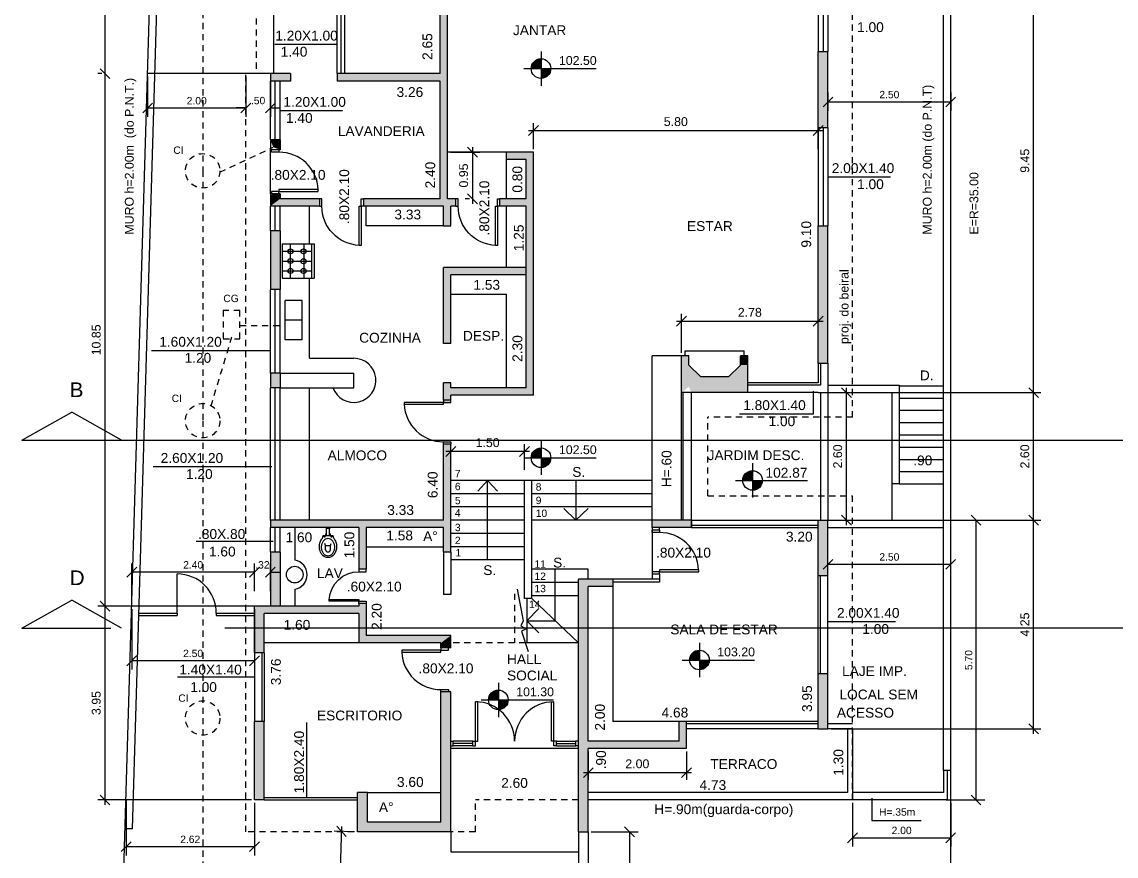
# Model space of a CAD drawing. Extents: x -23 to 90, y 6 to 84.
# Drawn here: x 2.99 to 25.28, y 50.47 to 67.47 of the extents above; entities that cross this region are included whole.
import ezdxf
from ezdxf.enums import TextEntityAlignment as Align

# ---------------------------------------------------------------- set-up
doc = ezdxf.new("R2010")
doc.units = 0
doc.header["$MEASUREMENT"] = 0
doc.linetypes.add('HIDDEN2', pattern=[0.1875, 0.125, -0.0625])
doc.layers.get('0').update_dxf_attribs({"linetype": 'CONTINUOUS'})
doc.layers.get('DEFPOINTS').update_dxf_attribs({"linetype": 'CONTINUOUS'})
for name, color, linetype in [('ALV', 6, 'CONTINUOUS'), ('CAIXILHO', 3, 'CONTINUOUS'), ('COTA', 7, 'CONTINUOUS'), ('COTAPR', 2, 'CONTINUOUS'), ('LOUCA20', 2, 'CONTINUOUS'), ('LOUCA50', 2, 'CONTINUOUS'), ('PEITORIL', 2, 'CONTINUOUS'), ('PISO', 11, 'CONTINUOUS'), ('PORTA', 2, 'CONTINUOUS'), ('PROJ', 21, 'HIDDEN2'), ('SIMBOLOG', 7, 'CONTINUOUS'), ('SOLID', 253, 'CONTINUOUS'), ('TEXTO', 7, 'CONTINUOUS'), ('TEXTO1', 5, 'CONTINUOUS'), ('VISTA2', 2, 'CONTINUOUS'), ('VISTA3', 3, 'CONTINUOUS')]:
    doc.layers.add(name, color=color, linetype=linetype)
doc.styles.add('ROMANS', font='romans', dxfattribs={"height": 0.2})
doc.styles.get("Standard").update_dxf_attribs({"font": 'swissl.ttf'})
doc.dimstyles.get("Standard").update_dxf_attribs({"dimtxt": 0.15, "dimasz": 0, "dimexe": 0.18, "dimexo": 0.06, "dimgap": 0.09, "dimtad": 1, "dimzin": 0, "dimdsep": 46, "dimtxsty": 'ROMANS', "dimtsz": 0.1, "dimcen": 0.09, "dimadec": 0, "dimazin": 0, "dimtfac": 1, "dimtix": 1, "dimtofl": 0, "dimtmove": 2, "dimatfit": 3, "dimfxl": 1, "dimtolj": 1, "dimtzin": 0, "dimarcsym": 0})

# ---------------------------------------------------------------- blocks, each defined once
blk = doc.blocks.new('PM80')
at = {"layer": 'PORTA'}
for points in [[(0.4, 0.075), (0.4, 0.875), (0.362, 0.875), (0.362, 0.075), (0.4, 0.075)], [(-0.45, 0.075), (-0.4, 0.075), (-0.4, -0.075), (-0.45, -0.075)], [(0.45, 0.075), (0.4, 0.075), (0.4, -0.075), (0.45, -0.075)]]:
    blk.add_lwpolyline(points, dxfattribs=at)
blk.add_arc((0.395, 0.08), 0.795, 92.362, 180.3876, dxfattribs=at)
blk = doc.blocks.new('PM60')
at = {"layer": 'PORTA'}
for points in [[(0.3, 0.075), (0.3, 0.675), (0.262, 0.675), (0.262, 0.075), (0.3, 0.075)], [(-0.35, 0.075), (-0.3, 0.075), (-0.3, -0.075), (-0.35, -0.075)], [(0.35, 0.075), (0.3, 0.075), (0.3, -0.075), (0.35, -0.075)]]:
    blk.add_lwpolyline(points, dxfattribs=at)
blk.add_arc((0.296, 0.08), 0.596, 93.1812, 180.514, dxfattribs=at)
blk = doc.blocks.new('BACIA2PL')
at = {"layer": 'LOUCA20'}
for p, q in [((-0.044, 0.15), (0.043, 0.15)), ((-0.051, -0.2), (0.051, -0.2)), ((-0.051, -0.288), (-0.051, -0.2)), ((0.051, -0.288), (0.051, -0.2))]:
    blk.add_line(p, q, dxfattribs=at)
for points in [[(-0.03, 0), (-0.03, 0.15)], [(0.032, 0), (0.032, 0.15)], [(-0.05, -0.2), (-0.063, -0.163)], [(0.05, -0.2), (0.062, -0.163)]]:
    blk.add_lwpolyline(points, dxfattribs=at)
blk.add_lwpolyline([(-0.138, -0.237, 0.078823), (-0.127, -0.306, 0.088058), (-0.097, -0.361, 0.105305), (-0.051, -0.4, 0.121887), (0, -0.413, 0.121887), (0.051, -0.4, 0.105305), (0.097, -0.361, 0.088058), (0.127, -0.306, 0.078823), (0.138, -0.237, 0.078823), (0.127, -0.169, 0.088058), (0.097, -0.114, 0.105305), (0.051, -0.075, 0.121887), (0, -0.063, 0.121887), (-0.051, -0.075, 0.105305), (-0.097, -0.114, 0.088058), (-0.127, -0.169, 0.078823)], format="xyb", close=True, dxfattribs=at)
for centre in [(-0.07, -0.025), (0.07, -0.025)]:
    blk.add_circle(centre, 0.00766, dxfattribs=at)
for centre, radius, start, end in [((0, 0), 0.0556, 122.78, 179.6714), ((0, 0), 0.0556, 0.3286, 54.4265), ((0, -0.284), 0.0509, 183.5219, 356.4781)]:
    blk.add_arc(centre, radius, start, end, dxfattribs=at)
at = {"layer": 'LOUCA50'}
blk.add_lwpolyline([(-0.175, -0.225, -0.069439), (-0.161, -0.136, -0.043663), (-0.124, -0.066, 0.015066), (-0.113, -0.053, 0.089395), (-0.1, 0), (0.1, 0, 0.12127), (0.113, -0.053, -0.009751), (0.118, -0.058, -0.007003), (0.124, -0.066, -0.013225), (0.142, -0.095, -0.020645), (0.161, -0.136, -0.020096), (0.171, -0.175, -0.021685), (0.175, -0.225, -0.019128), (0.171, -0.27, -0.020629), (0.161, -0.314, -0.020175), (0.145, -0.351, -0.021821), (0.124, -0.384, -0.025133), (0.096, -0.413, -0.028432), (0.065, -0.434, -0.029542), (0.033, -0.446, -0.030634), (0, -0.45, -0.030651), (-0.033, -0.446, -0.028489), (-0.065, -0.434, -0.028517), (-0.096, -0.413, -0.026288), (-0.124, -0.384, -0.011374), (-0.138, -0.363, -0.019462), (-0.161, -0.314, -0.005454), (-0.171, -0.278, -0.030993)], format="xyb", close=True, dxfattribs=at)
blk = doc.blocks.new('*D37')
at = {"color": 0, "linetype": 'ByBlock'}
for p, q in [((22.092, 66.031), (22.092, 65.662)), ((24.592, 66.031), (24.592, 65.662)), ((21.992, 65.742), (22.192, 65.942)), ((22.092, 65.842), (24.592, 65.842)), ((24.492, 65.742), (24.692, 65.942))]:
    blk.add_line(p, q, dxfattribs=at)
at = {"layer": 'DEFPOINTS', "color": 0, "linetype": 'ByBlock'}
for p in [(22.092, 66.091), (24.592, 66.091), (24.592, 65.842)]:
    blk.add_point(p, dxfattribs=at)
at = {"color": 0, "linetype": 'ByBlock'}
blk.add_text('2.50', height=0.15, dxfattribs=at).set_placement((23.342, 65.992), align=Align.MIDDLE_CENTER)
blk = doc.blocks.new('*D38')
at = {"color": 0, "linetype": 'ByBlock'}
for p, q in [((8.232, 66.358), (8.232, 65.537)), ((10.232, 66.358), (10.232, 65.537)), ((8.132, 65.617), (8.332, 65.817)), ((10.132, 65.617), (10.332, 65.817)), ((10.232, 65.717), (8.232, 65.717))]:
    blk.add_line(p, q, dxfattribs=at)
at = {"layer": 'DEFPOINTS', "color": 0, "linetype": 'ByBlock'}
for p in [(8.232, 66.418), (10.232, 66.418), (8.232, 65.717)]:
    blk.add_point(p, dxfattribs=at)
at = {"color": 0, "linetype": 'ByBlock'}
blk.add_text('2.00', height=0.15, dxfattribs=at).set_placement((9.232, 65.867), align=Align.MIDDLE_CENTER)
blk = doc.blocks.new('*D39')
at = {"color": 0, "linetype": 'ByBlock'}
for p, q in [((7.908, 55.508), (7.908, 54.274)), ((10.408, 55.508), (10.408, 54.274)), ((7.808, 54.354), (8.008, 54.554)), ((10.408, 54.454), (7.908, 54.454)), ((10.308, 54.354), (10.508, 54.554))]:
    blk.add_line(p, q, dxfattribs=at)
at = {"layer": 'DEFPOINTS', "color": 0, "linetype": 'ByBlock'}
for p in [(7.908, 55.568), (10.408, 55.568), (7.908, 54.454)]:
    blk.add_point(p, dxfattribs=at)
at = {"color": 0, "linetype": 'ByBlock'}
blk.add_text('2.50', height=0.15, dxfattribs=at).set_placement((9.158, 54.604), align=Align.MIDDLE_CENTER)
blk = doc.blocks.new('*D23')
at = {"color": 0, "linetype": 'ByBlock'}
for p, q in [((14.949, 64.718), (14.749, 64.918)), ((14.849, 64.918), (14.849, 63.768)), ((14.405, 64.818), (14.999, 64.818)), ((14.787, 63.868), (14.699, 63.868)), ((14.949, 63.768), (14.749, 63.968))]:
    blk.add_line(p, q, dxfattribs=at)
at = {"layer": 'DEFPOINTS', "color": 0, "linetype": 'ByBlock'}
for p in [(14.342, 64.818), (14.849, 63.868), (14.849, 63.868)]:
    blk.add_point(p, dxfattribs=at)
at = {"color": 0, "linetype": 'ByBlock'}
blk.add_text('0.95', height=0.18, rotation=90, dxfattribs=at).set_placement((14.669, 64.343), align=Align.MIDDLE_CENTER)
blk = doc.blocks.new('*D22')
at = {"color": 0, "linetype": 'ByBlock'}
for p, q in [((15.992, 65.161), (16.192, 65.361)), ((16.092, 64.881), (16.092, 65.411)), ((21.792, 65.161), (21.992, 65.361)), ((21.892, 64.881), (21.892, 65.411)), ((15.992, 65.261), (21.992, 65.261))]:
    blk.add_line(p, q, dxfattribs=at)
at = {"layer": 'DEFPOINTS', "color": 0, "linetype": 'ByBlock'}
for p in [(21.892, 65.261), (16.092, 64.818), (21.892, 64.818)]:
    blk.add_point(p, dxfattribs=at)
at = {"color": 0, "linetype": 'ByBlock'}
blk.add_text('5.80', height=0.18, dxfattribs=at).set_placement((18.992, 65.441), align=Align.MIDDLE_CENTER)
blk = doc.blocks.new('*D18')
at = {"color": 0, "linetype": 'ByBlock'}
for p, q in [((17.208, 52.606), (17.208, 52.025)), ((19.208, 52.606), (19.208, 52.025)), ((17.108, 52.075), (17.308, 52.275)), ((17.108, 52.175), (19.308, 52.175)), ((19.108, 52.075), (19.308, 52.275))]:
    blk.add_line(p, q, dxfattribs=at)
at = {"layer": 'DEFPOINTS', "color": 0, "linetype": 'ByBlock'}
for p in [(17.208, 52.668), (19.208, 52.668), (19.208, 52.175)]:
    blk.add_point(p, dxfattribs=at)
at = {"color": 0, "linetype": 'ByBlock'}
blk.add_text('2.00', height=0.18, dxfattribs=at).set_placement((18.208, 52.355), align=Align.MIDDLE_CENTER)
blk = doc.blocks.new('*D14')
at = {"color": 0, "linetype": 'ByBlock'}
for p, q in [((22.569, 59.818), (22.369, 60.018)), ((22.469, 57.218), (22.469, 60.018)), ((22.155, 59.918), (22.619, 59.918)), ((22.155, 57.318), (22.619, 57.318)), ((22.569, 57.218), (22.369, 57.418))]:
    blk.add_line(p, q, dxfattribs=at)
at = {"layer": 'DEFPOINTS', "color": 0, "linetype": 'ByBlock'}
for p in [(22.092, 59.918), (22.469, 59.918), (22.092, 57.318)]:
    blk.add_point(p, dxfattribs=at)
at = {"color": 0, "linetype": 'ByBlock'}
blk.add_text('2.60', height=0.18, rotation=90, dxfattribs=at).set_placement((22.289, 58.618), align=Align.MIDDLE_CENTER)
blk = doc.blocks.new('*D20')
at = {"color": 0, "linetype": 'ByBlock'}
for p, q in [((14.308, 58.003), (14.508, 58.203)), ((14.408, 57.731), (14.408, 58.253)), ((15.808, 58.003), (16.008, 58.203)), ((15.908, 57.731), (15.908, 58.253)), ((16.008, 58.103), (14.308, 58.103))]:
    blk.add_line(p, q, dxfattribs=at)
at = {"layer": 'DEFPOINTS', "color": 0, "linetype": 'ByBlock'}
for p in [(14.408, 58.103), (14.408, 57.668), (15.908, 57.668)]:
    blk.add_point(p, dxfattribs=at)
at = {"color": 0, "linetype": 'ByBlock'}
blk.add_text('1.50', height=0.18, dxfattribs=at).set_placement((15.158, 58.283), align=Align.MIDDLE_CENTER)
blk = doc.blocks.new('*D21')
at = {"color": 0, "linetype": 'ByBlock'}
for p, q in [((19.008, 61.275), (19.208, 61.475)), ((19.008, 61.375), (21.992, 61.375)), ((19.108, 60.731), (19.108, 61.525)), ((21.792, 61.275), (21.992, 61.475)), ((21.892, 60.731), (21.892, 61.525))]:
    blk.add_line(p, q, dxfattribs=at)
at = {"layer": 'DEFPOINTS', "color": 0, "linetype": 'ByBlock'}
for p in [(21.892, 61.375), (19.108, 60.668), (21.892, 60.668)]:
    blk.add_point(p, dxfattribs=at)
at = {"color": 0, "linetype": 'ByBlock'}
blk.add_text('2.78', height=0.18, dxfattribs=at).set_placement((20.5, 61.555), align=Align.MIDDLE_CENTER)
blk = doc.blocks.new('*D17')
at = {"color": 0, "linetype": 'ByBlock'}
for p, q in [((12.183, 51.079), (11.988, 44.883)), ((12.276, 50.876), (12.083, 51.082)), ((12.446, 50.97), (12.03, 50.983)), ((12.088, 44.879), (11.894, 45.086)), ((12.257, 44.974), (11.841, 44.987))]:
    blk.add_line(p, q, dxfattribs=at)
at = {"layer": 'DEFPOINTS', "color": 0, "linetype": 'ByBlock'}
for p in [(12.508, 50.968), (11.991, 44.983), (12.32, 44.972)]:
    blk.add_point(p, dxfattribs=at)
at = {"color": 0, "linetype": 'ByBlock'}
blk.add_text('6.00', height=0.18, rotation=88.2022, dxfattribs=at).set_placement((11.905, 47.986), align=Align.MIDDLE_CENTER)
blk = doc.blocks.new('*D16')
at = {"color": 0, "linetype": 'ByBlock'}
for p, q in [((10.346, 55.568), (7.214, 55.568)), ((7.464, 55.468), (7.264, 55.668)), ((7.364, 51.518), (7.364, 55.668)), ((7.464, 51.518), (7.264, 51.718)), ((10.346, 51.618), (7.214, 51.618))]:
    blk.add_line(p, q, dxfattribs=at)
at = {"layer": 'DEFPOINTS', "color": 0, "linetype": 'ByBlock'}
for p in [(7.364, 55.568), (10.408, 55.568), (10.408, 51.618)]:
    blk.add_point(p, dxfattribs=at)
at = {"color": 0, "linetype": 'ByBlock'}
blk.add_text('3.95', height=0.18, rotation=90, dxfattribs=at).set_placement((7.184, 53.593), align=Align.MIDDLE_CENTER)
blk = doc.blocks.new('*D19')
at = {"color": 0, "linetype": 'ByBlock'}
for p, q in [((7.464, 66.318), (7.264, 66.518)), ((7.364, 55.468), (7.364, 66.518)), ((7.301, 66.418), (7.214, 66.418)), ((10.346, 55.568), (7.214, 55.568)), ((7.464, 55.468), (7.264, 55.668))]:
    blk.add_line(p, q, dxfattribs=at)
at = {"layer": 'DEFPOINTS', "color": 0, "linetype": 'ByBlock'}
for p in [(7.364, 66.418), (7.364, 66.418), (10.408, 55.568)]:
    blk.add_point(p, dxfattribs=at)
at = {"color": 0, "linetype": 'ByBlock'}
blk.add_text('10.85', height=0.18, rotation=90, dxfattribs=at).set_placement((7.184, 60.993), align=Align.MIDDLE_CENTER)
blk = doc.blocks.new('*D15')
at = {"color": 0, "linetype": 'ByBlock'}
for p, q in [((7.301, 73.568), (7.214, 73.568)), ((7.464, 73.468), (7.264, 73.668)), ((7.364, 66.318), (7.364, 73.668)), ((7.464, 66.318), (7.264, 66.518)), ((7.301, 66.418), (7.214, 66.418))]:
    blk.add_line(p, q, dxfattribs=at)
at = {"layer": 'DEFPOINTS', "color": 0, "linetype": 'ByBlock'}
for p in [(7.364, 73.568), (7.364, 73.568), (7.364, 66.418)]:
    blk.add_point(p, dxfattribs=at)
at = {"color": 0, "linetype": 'ByBlock'}
blk.add_text('7.15', height=0.18, rotation=90, dxfattribs=at).set_placement((7.184, 69.993), align=Align.MIDDLE_CENTER)
blk = doc.blocks.new('*D13')
at = {"color": 0, "linetype": 'ByBlock'}
for p, q in [((22.155, 57.318), (26.431, 57.318)), ((26.381, 57.218), (26.181, 57.418)), ((26.281, 52.968), (26.281, 57.418)), ((22.155, 53.068), (26.431, 53.068)), ((26.381, 52.968), (26.181, 53.168))]:
    blk.add_line(p, q, dxfattribs=at)
at = {"layer": 'DEFPOINTS', "color": 0, "linetype": 'ByBlock'}
for p in [(22.092, 57.318), (26.281, 57.318), (22.092, 53.068)]:
    blk.add_point(p, dxfattribs=at)
at = {"color": 0, "linetype": 'ByBlock'}
blk.add_text('4.25', height=0.18, rotation=90, dxfattribs=at).set_placement((26.101, 55.193), align=Align.MIDDLE_CENTER)
blk = doc.blocks.new('*D12')
at = {"color": 0, "linetype": 'ByBlock'}
for p, q in [((26.381, 59.818), (26.181, 60.018)), ((26.281, 57.218), (26.281, 60.018)), ((22.155, 59.918), (26.431, 59.918)), ((22.155, 57.318), (26.431, 57.318)), ((26.381, 57.218), (26.181, 57.418))]:
    blk.add_line(p, q, dxfattribs=at)
at = {"layer": 'DEFPOINTS', "color": 0, "linetype": 'ByBlock'}
for p in [(22.092, 59.918), (26.281, 59.918), (22.092, 57.318)]:
    blk.add_point(p, dxfattribs=at)
at = {"color": 0, "linetype": 'ByBlock'}
blk.add_text('2.60', height=0.18, rotation=90, dxfattribs=at).set_placement((26.101, 58.618), align=Align.MIDDLE_CENTER)
blk = doc.blocks.new('*D11')
at = {"color": 0, "linetype": 'ByBlock'}
for p, q in [((22.155, 69.368), (26.431, 69.368)), ((26.381, 69.268), (26.181, 69.468)), ((26.281, 59.818), (26.281, 69.468)), ((26.381, 59.818), (26.181, 60.018)), ((22.155, 59.918), (26.431, 59.918))]:
    blk.add_line(p, q, dxfattribs=at)
at = {"layer": 'DEFPOINTS', "color": 0, "linetype": 'ByBlock'}
for p in [(22.092, 69.368), (26.281, 69.368), (22.092, 59.918)]:
    blk.add_point(p, dxfattribs=at)
at = {"color": 0, "linetype": 'ByBlock'}
blk.add_text('9.45', height=0.18, rotation=90, dxfattribs=at).set_placement((26.101, 64.643), align=Align.MIDDLE_CENTER)
blk = doc.blocks.new('NIVEL')
at = {"layer": 'SIMBOLOG'}
for points in [[(0, 0.0035), (0, -0.0035)], [(-0.0035, 0), (0.0035, 0)]]:
    blk.add_lwpolyline(points, dxfattribs=at)
at = {"layer": 'SIMBOLOG', "const_width": 0.002}
for points in [[(0, 0.001, 0.414214), (-0.001, 0, 1)], [(0, -0.001, 0.414214), (0.001, 0, 1)]]:
    blk.add_lwpolyline(points, format="xyb", dxfattribs=at)
at = {"layer": 'SIMBOLOG'}
blk.add_circle((0, 0), 0.002, dxfattribs=at)
blk = doc.blocks.new('*D100')
at = {"color": 0, "linetype": 'ByBlock'}
for p, q in [((24.502, 57.318), (25.287, 57.318)), ((25.207, 57.218), (25.007, 57.418)), ((25.107, 57.318), (25.107, 51.618)), ((25.207, 51.518), (25.007, 51.718)), ((24.502, 51.618), (25.287, 51.618))]:
    blk.add_line(p, q, dxfattribs=at)
at = {"layer": 'DEFPOINTS', "color": 0, "linetype": 'ByBlock'}
for p in [(24.442, 57.318), (24.442, 51.618), (25.107, 51.618)]:
    blk.add_point(p, dxfattribs=at)
at = {"color": 0, "linetype": 'ByBlock'}
blk.add_text('5.70', height=0.15, rotation=90, dxfattribs=at).set_placement((24.957, 54.468), align=Align.MIDDLE_CENTER)
blk = doc.blocks.new('*D122')
at = {"color": 0, "linetype": 'ByBlock'}
for p, q in [((18.147, 50.868), (17.947, 51.068)), ((17.268, 50.968), (18.227, 50.968)), ((18.047, 50.968), (18.047, 44.912)), ((17.192, 44.912), (18.227, 44.912)), ((18.147, 44.812), (17.947, 45.012))]:
    blk.add_line(p, q, dxfattribs=at)
at = {"layer": 'DEFPOINTS', "color": 0, "linetype": 'ByBlock'}
for p in [(17.208, 50.968), (17.132, 44.912), (18.047, 44.912)]:
    blk.add_point(p, dxfattribs=at)
at = {"color": 0, "linetype": 'ByBlock'}
blk.add_text('6.06', height=0.15, rotation=90, dxfattribs=at).set_placement((17.897, 47.94), align=Align.MIDDLE_CENTER)
blk = doc.blocks.new('*D141')
at = {"color": 0, "linetype": 'ByBlock'}
for p, q in [((10.232, 66.298), (10.232, 65.54)), ((10.732, 66.298), (10.732, 65.54)), ((10.132, 65.62), (10.332, 65.82)), ((10.632, 65.62), (10.832, 65.82)), ((10.232, 65.72), (10.032, 65.72)), ((10.732, 65.72), (10.932, 65.72))]:
    blk.add_line(p, q, dxfattribs=at)
at = {"layer": 'DEFPOINTS', "color": 0, "linetype": 'ByBlock'}
for p in [(10.232, 66.358), (10.732, 66.358), (10.732, 65.72)]:
    blk.add_point(p, dxfattribs=at)
at = {"color": 0, "linetype": 'ByBlock'}
blk.add_text('.50', height=0.15, dxfattribs=at).set_placement((10.482, 65.87), align=Align.MIDDLE_CENTER)
blk = doc.blocks.new('*D142')
at = {"color": 0, "linetype": 'ByBlock'}
for p, q in [((21.992, 56.32), (22.192, 56.52)), ((22.092, 56.253), (22.092, 56.6)), ((22.092, 56.42), (24.592, 56.42)), ((24.492, 56.32), (24.692, 56.52)), ((24.592, 56.253), (24.592, 56.6))]:
    blk.add_line(p, q, dxfattribs=at)
at = {"layer": 'DEFPOINTS', "color": 0, "linetype": 'ByBlock'}
for p in [(24.592, 56.42), (22.092, 56.193), (24.592, 56.193)]:
    blk.add_point(p, dxfattribs=at)
at = {"color": 0, "linetype": 'ByBlock'}
blk.add_text('2.50', height=0.15, dxfattribs=at).set_placement((23.342, 56.57), align=Align.MIDDLE_CENTER)
blk = doc.blocks.new('*D143')
at = {"color": 0, "linetype": 'ByBlock'}
for p, q in [((22.592, 51.558), (22.592, 50.667)), ((24.592, 51.558), (24.592, 50.667)), ((22.492, 50.747), (22.692, 50.947)), ((22.592, 50.847), (24.592, 50.847)), ((24.492, 50.747), (24.692, 50.947))]:
    blk.add_line(p, q, dxfattribs=at)
at = {"layer": 'DEFPOINTS', "color": 0, "linetype": 'ByBlock'}
for p in [(22.592, 51.618), (24.592, 51.618), (24.592, 50.847)]:
    blk.add_point(p, dxfattribs=at)
at = {"color": 0, "linetype": 'ByBlock'}
blk.add_text('2.00', height=0.15, dxfattribs=at).set_placement((23.592, 50.997), align=Align.MIDDLE_CENTER)
blk = doc.blocks.new('*D144')
at = {"color": 0, "linetype": 'ByBlock'}
for p, q in [((10.408, 55.628), (10.408, 56.192)), ((10.732, 55.628), (10.732, 56.192)), ((10.408, 56.012), (10.208, 56.012)), ((10.308, 55.912), (10.508, 56.112)), ((10.632, 55.912), (10.832, 56.112)), ((10.732, 56.012), (10.932, 56.012))]:
    blk.add_line(p, q, dxfattribs=at)
at = {"layer": 'DEFPOINTS', "color": 0, "linetype": 'ByBlock'}
for p in [(10.408, 56.012), (10.408, 55.568), (10.732, 55.568)]:
    blk.add_point(p, dxfattribs=at)
at = {"color": 0, "linetype": 'ByBlock'}
blk.add_text('.32', height=0.15, dxfattribs=at).set_placement((10.57, 56.162), align=Align.MIDDLE_CENTER)
blk = doc.blocks.new('*D145')
at = {"color": 0, "linetype": 'ByBlock'}
for p, q in [((7.91, 55.703), (7.91, 56.192)), ((10.408, 55.628), (10.408, 56.192)), ((7.81, 55.912), (8.01, 56.112)), ((10.408, 56.012), (7.91, 56.012)), ((10.308, 55.912), (10.508, 56.112))]:
    blk.add_line(p, q, dxfattribs=at)
at = {"layer": 'DEFPOINTS', "color": 0, "linetype": 'ByBlock'}
for p in [(7.91, 56.012), (7.91, 55.643), (10.408, 55.568)]:
    blk.add_point(p, dxfattribs=at)
at = {"color": 0, "linetype": 'ByBlock'}
blk.add_text('2.40', height=0.15, dxfattribs=at).set_placement((9.159, 56.162), align=Align.MIDDLE_CENTER)
blk = doc.blocks.new('*D159')
at = {"color": 0, "linetype": 'ByBlock'}
for p, q in [((7.793, 51.636), (7.793, 50.486)), ((10.408, 51.558), (10.408, 50.486)), ((7.693, 50.566), (7.893, 50.766)), ((10.408, 50.666), (7.793, 50.666)), ((10.308, 50.566), (10.508, 50.766))]:
    blk.add_line(p, q, dxfattribs=at)
at = {"layer": 'DEFPOINTS', "color": 0, "linetype": 'ByBlock'}
for p in [(7.793, 51.696), (10.408, 51.618), (7.793, 50.666)]:
    blk.add_point(p, dxfattribs=at)
at = {"color": 0, "linetype": 'ByBlock'}
blk.add_text('2.62', height=0.15, dxfattribs=at).set_placement((9.1, 50.816), align=Align.MIDDLE_CENTER)

msp = doc.modelspace()

# ---------------------------------------------------------------- linework, layer by layer
for p, q in [((4.911, 45.032), (5.954, 80.016)), ((5.24, 51.028), (6.1, 79.846)), ((21.909, 44.818), (21.909, 79.821)), ((21.759, 52.218), (21.759, 79.67)), ((8.112, 67.818), (8.112, 66.418)), ((13.913, 66.521), (14.685, 66.521)), ((8.049, 66.418), (5.549, 66.418)), ((8.049, 63.968), (8.049, 64.868)), ((12.859, 64.818), (11.659, 64.818)), ((12.859, 63.868), (12.859, 64.668)), ((9.999, 63.318), (9.999, 63.718)), ((12.859, 62.468), (12.859, 63.718)), ((11.575, 63.318), (9.999, 63.318)), ((12.859, 61.918), (11.725, 61.918)), ((12.859, 60.018), (12.859, 61.918)), ((15.825, 57.168), (15.825, 60.668)), ((16.425, 60.668), (15.825, 60.668)), ((4.796, 58.949), (22.323, 58.949)), ((22.323, 58.949), (31.793, 58.949)), ((13.913, 58.59), (14.685, 58.59)), ((18.222, 58.128), (18.994, 58.128)), ((19.409, 57.318), (21.759, 57.318)), ((8.549, 57.168), (8.549, 56.504)), ((15.825, 57.168), (15.825, 56.118)), ((19.409, 57.168), (21.759, 57.168)), ((11.575, 56.768), (9.999, 56.768)), ((11.575, 56.668), (11.575, 55.804)), ((11.725, 56.668), (11.725, 55.804)), ((5.225, 55.568), (5.225, 56.347)), ((15.975, 56.218), (15.975, 56.058)), ((15.025, 55.968), (15.025, 53.218)), ((8.549, 55.912), (8.549, 55.568)), ((11.725, 55.804), (11.575, 55.804)), ((13.077, 55.915), (13.2, 55.266)), ((7.726, 55.568), (4.678, 55.568)), ((13.275, 55.723), (13.275, 54.818)), ((13.375, 55.723), (14.325, 54.818)), ((83.143, 55.118), (7.119, 55.118)), ((13.2, 55.266), (13.151, 55.168)), ((13.151, 55.168), (13.261, 55.107)), ((13.261, 55.107), (13.163, 55.058)), ((13.163, 55.058), (13.298, 54.642)), ((7.925, 54.618), (7.725, 54.618)), ((9.849, 54.818), (7.925, 54.818)), ((14.325, 54.818), (13.241, 54.818)), ((17.139, 54.469), (17.911, 54.469)), ((13.044, 53.656), (13.816, 53.656)), ((7.925, 53.218), (7.725, 53.218)), ((16.375, 53.218), (15.025, 53.218)), ((19.209, 53.218), (16.525, 53.218)), ((19.209, 53.168), (16.525, 53.168)), ((19.209, 53.068), (16.525, 53.068)), ((19.909, 53.168), (19.413, 53.168)), ((19.909, 53.068), (19.413, 53.068)), ((19.809, 53.068), (19.809, 51.768)), ((19.909, 53.068), (19.909, 51.618)), ((14.325, 52.668), (11.725, 52.668)), ((21.909, 52.218), (21.759, 52.218)), ((21.759, 52.218), (21.759, 51.768)), ((21.834, 52.218), (21.834, 51.618)), ((10.025, 51.768), (11.525, 51.768)), ((19.809, 51.768), (14.525, 51.768)), ((19.809, 51.768), (19.409, 51.768)), ((21.759, 51.768), (19.909, 51.768)), ((21.834, 51.618), (14.525, 51.618)), ((5.24, 51.028), (5.09, 51.03)), ((11.725, 50.968), (11.725, 50.561)), ((14.325, 50.968), (14.325, 49.161)), ((14.525, 50.968), (14.525, 49.161)), ((11.725, 50.561), (14.322, 50.561))]:
    msp.add_line(p, q)
msp.add_circle((8.545, 56.209), 0.17)
msp.add_arc((8.499, 56.208), 0.3, 279.5941, 80.4059)
at = {"layer": 'ALV'}
for p, q in [((11.659, 63.868), (11.659, 69.218)), ((11.509, 66.418), (11.509, 69.068)), ((19.209, 65.318), (19.209, 66.868)), ((19.209, 66.868), (19.409, 66.868)), ((19.409, 65.318), (19.409, 66.868)), ((8.049, 66.418), (8.049, 66.268)), ((8.462, 66.418), (8.049, 66.418)), ((8.462, 66.268), (8.049, 66.268)), ((8.462, 66.418), (8.462, 66.268)), ((11.509, 66.418), (9.412, 66.418)), ((9.412, 66.418), (9.412, 66.268)), ((11.509, 66.268), (9.412, 66.268)), ((11.509, 63.868), (11.509, 66.268)), ((19.209, 65.318), (19.409, 65.318)), ((8.249, 65.068), (8.049, 65.068)), ((8.049, 65.068), (8.049, 64.868)), ((8.249, 65.068), (8.249, 64.868)), ((8.249, 64.868), (8.049, 64.868)), ((13.409, 64.818), (12.859, 64.818)), ((12.859, 64.668), (12.859, 64.818)), ((13.259, 64.668), (12.859, 64.668)), ((13.259, 63.868), (13.259, 64.668)), ((13.409, 59.868), (13.409, 64.818)), ((8.249, 63.968), (8.049, 63.968)), ((8.049, 63.968), (8.049, 63.718)), ((8.249, 63.968), (8.249, 63.868)), ((9.049, 63.868), (8.249, 63.868)), ((9.049, 63.868), (9.049, 63.718)), ((9.949, 63.868), (9.949, 63.718)), ((11.509, 63.868), (9.949, 63.868)), ((11.825, 63.868), (11.659, 63.868)), ((11.825, 63.718), (11.825, 63.868)), ((13.259, 63.868), (12.725, 63.868)), ((12.725, 63.718), (12.725, 63.868)), ((9.049, 63.718), (8.049, 63.718)), ((11.575, 63.718), (9.949, 63.718)), ((11.575, 63.318), (11.575, 63.718)), ((11.825, 63.718), (11.725, 63.718)), ((11.725, 63.318), (11.725, 63.718)), ((13.259, 63.718), (12.725, 63.718)), ((13.259, 60.018), (13.259, 63.718)), ((11.575, 63.318), (11.725, 63.318)), ((19.209, 63.318), (19.409, 63.318)), ((19.209, 60.518), (19.209, 63.318)), ((19.409, 60.518), (19.409, 63.318)), ((8.249, 63.218), (8.049, 63.218)), ((8.049, 63.218), (8.049, 62.018)), ((8.249, 63.218), (8.249, 62.018)), ((13.259, 62.468), (11.575, 62.468)), ((11.575, 60.918), (11.575, 62.468)), ((13.259, 62.318), (11.725, 62.318)), ((11.725, 60.918), (11.725, 62.318)), ((8.249, 62.018), (8.049, 62.018)), ((11.725, 60.918), (11.575, 60.918)), ((16.425, 59.918), (16.425, 60.668)), ((16.575, 60.668), (16.425, 60.668)), ((16.575, 60.479), (16.575, 60.668)), ((17.775, 60.668), (17.625, 60.668)), ((17.625, 60.479), (17.625, 60.668)), ((17.775, 59.918), (17.775, 60.668)), ((16.816, 60.238), (16.575, 60.479)), ((17.384, 60.238), (17.625, 60.479)), ((19.209, 60.518), (19.409, 60.518)), ((8.249, 60.318), (8.049, 60.318)), ((8.049, 60.318), (8.049, 60.018)), ((8.249, 60.318), (8.249, 60.018)), ((17.384, 60.238), (16.816, 60.238)), ((8.249, 60.018), (8.049, 60.018)), ((11.725, 60.118), (11.575, 60.118)), ((11.575, 59.768), (11.575, 60.118)), ((11.725, 60.018), (11.725, 60.118)), ((13.259, 60.018), (11.725, 60.018)), ((11.725, 59.768), (11.575, 59.768)), ((13.409, 59.868), (11.725, 59.868)), ((11.725, 59.768), (11.725, 59.868)), ((17.775, 59.918), (16.425, 59.918)), ((11.725, 58.868), (11.575, 58.868)), ((11.575, 57.318), (11.575, 58.868)), ((11.725, 56.668), (11.725, 58.868)), ((11.575, 57.318), (8.049, 57.318)), ((8.049, 57.318), (8.049, 57.168)), ((16.625, 57.318), (16.425, 57.318)), ((16.625, 57.318), (16.625, 57.168)), ((19.209, 57.318), (19.409, 57.318)), ((19.209, 56.193), (19.209, 57.318)), ((19.409, 56.193), (19.409, 57.318)), ((9.849, 57.168), (8.049, 57.168)), ((9.849, 57.168), (9.849, 56.318)), ((9.999, 57.168), (9.999, 56.318)), ((11.575, 57.168), (9.999, 57.168)), ((11.575, 56.668), (11.575, 57.168)), ((16.625, 57.168), (15.825, 57.168)), ((8.249, 56.668), (8.049, 56.668)), ((8.049, 56.668), (8.049, 55.568)), ((8.249, 56.668), (8.249, 55.568)), ((11.725, 56.668), (11.575, 56.668)), ((9.999, 56.318), (9.849, 56.318)), ((19.209, 56.193), (19.409, 56.193)), ((14.325, 50.968), (14.325, 56.118)), ((15.025, 56.118), (14.325, 56.118)), ((14.525, 52.818), (14.525, 55.968)), ((15.025, 55.968), (14.525, 55.968)), ((15.025, 56.118), (15.025, 55.968)), ((9.849, 55.568), (7.725, 55.568)), ((7.725, 54.618), (7.725, 55.568)), ((9.999, 55.618), (9.849, 55.618)), ((9.849, 55.618), (9.849, 55.568)), ((9.999, 55.618), (9.999, 54.968)), ((9.849, 55.418), (7.925, 55.418)), ((7.925, 54.618), (7.925, 55.418)), ((9.849, 55.418), (9.849, 54.818)), ((11.725, 54.968), (9.999, 54.968)), ((11.725, 54.718), (11.725, 54.968)), ((11.525, 54.818), (9.849, 54.818)), ((11.525, 54.718), (11.525, 54.818)), ((11.725, 54.718), (11.525, 54.718)), ((19.209, 53.068), (19.209, 54.193)), ((19.209, 54.193), (19.409, 54.193)), ((19.409, 53.068), (19.409, 54.193)), ((11.525, 51.168), (11.525, 53.818)), ((11.725, 53.818), (11.525, 53.818)), ((11.725, 50.968), (11.725, 53.818)), ((7.725, 51.618), (7.725, 53.218)), ((7.925, 51.618), (7.925, 53.218)), ((16.375, 52.818), (16.375, 53.218)), ((16.525, 53.218), (16.375, 53.218)), ((16.525, 52.668), (16.525, 53.218)), ((19.209, 53.068), (19.409, 53.068)), ((16.375, 52.818), (14.525, 52.818)), ((14.525, 50.968), (14.525, 52.668)), ((16.525, 52.668), (14.525, 52.668)), ((9.825, 50.968), (9.825, 51.768)), ((10.025, 51.768), (9.825, 51.768)), ((10.025, 51.168), (10.025, 51.768)), ((7.925, 51.618), (7.725, 51.618)), ((11.525, 51.168), (10.025, 51.168)), ((11.725, 50.968), (9.825, 50.968)), ((14.325, 50.968), (14.525, 50.968))]:
    msp.add_line(p, q, dxfattribs=at)
at = {"layer": 'ALV', "color": 2}
msp.add_line((15.975, 56.118), (15.025, 56.118), dxfattribs=at)
at = {"layer": 'CAIXILHO'}
for p, q in [((19.309, 68.868), (19.309, 66.868)), ((9.487, 67.618), (9.487, 66.418)), ((8.149, 65.068), (8.149, 66.268)), ((19.309, 65.318), (19.309, 63.318)), ((8.149, 63.218), (8.149, 63.718)), ((8.149, 60.318), (8.149, 62.018)), ((19.259, 60.518), (19.259, 60.068)), ((8.149, 57.318), (8.149, 60.018)), ((19.259, 60.068), (17.775, 60.068)), ((16.46, 57.318), (16.46, 59.918)), ((8.149, 56.668), (8.149, 57.168)), ((16.625, 57.218), (19.209, 57.218)), ((12.225, 52.818), (12.225, 53.618)), ((12.275, 53.617), (12.225, 53.617)), ((12.275, 52.818), (12.275, 53.617)), ((13.775, 52.818), (13.775, 53.617)), ((13.775, 53.617), (13.825, 53.617)), ((13.825, 52.818), (13.825, 53.618)), ((11.725, 52.818), (11.775, 52.818)), ((11.725, 52.718), (11.775, 52.718)), ((11.775, 52.718), (11.775, 52.818)), ((12.175, 52.768), (11.775, 52.768)), ((12.175, 52.718), (12.175, 52.818)), ((12.175, 52.818), (12.225, 52.818)), ((12.175, 52.718), (12.225, 52.718)), ((12.225, 52.818), (12.275, 52.818)), ((12.225, 52.718), (12.225, 52.818)), ((13.825, 52.818), (13.775, 52.818)), ((13.875, 52.818), (13.825, 52.818)), ((13.825, 52.718), (13.825, 52.818)), ((13.875, 52.718), (13.825, 52.718)), ((13.875, 52.718), (13.875, 52.818)), ((13.875, 52.768), (14.275, 52.768)), ((14.325, 52.818), (14.275, 52.818)), ((14.275, 52.718), (14.275, 52.818)), ((14.325, 52.718), (14.275, 52.718)), ((7.925, 51.668), (9.825, 51.668)), ((7.925, 51.618), (9.825, 51.618))]:
    msp.add_line(p, q, dxfattribs=at)
at = {"layer": 'COTAPR'}
for p, q in [((8.142, 67.018), (9.412, 67.018)), ((8.249, 65.668), (9.519, 65.668)), ((19.409, 64.318), (20.68, 64.318)), ((8.29, 62.948), (8.29, 62.248)), ((8.29, 62.948), (8.94, 62.948)), ((8.453, 62.948), (8.453, 62.248)), ((8.731, 62.948), (8.731, 62.248)), ((8.89, 62.948), (8.89, 62.248)), ((8.94, 62.948), (8.94, 62.248)), ((8.29, 62.798), (8.89, 62.798)), ((8.29, 62.598), (8.89, 62.598)), ((8.29, 62.398), (8.89, 62.398)), ((8.29, 62.248), (8.94, 62.248)), ((8.699, 61.794), (8.349, 61.794)), ((8.699, 61.394), (8.349, 61.394)), ((8.699, 60.994), (8.349, 60.994)), ((5.63, 60.779), (8.049, 60.779)), ((16.5, 60.668), (16.5, 60.768)), ((16.5, 60.768), (17.7, 60.768)), ((17.7, 60.668), (17.7, 60.768)), ((8.849, 60.618), (9.749, 60.618)), ((8.249, 60.318), (9.749, 60.318)), ((8.249, 60.018), (9.749, 60.018)), ((19.114, 59.488), (19.114, 59.95)), ((17.605, 59.488), (19.114, 59.488)), ((5.659, 58.411), (8.078, 58.411)), ((12.475, 58.128), (12.274, 57.907)), ((12.475, 56.508), (12.475, 58.128)), ((12.475, 58.128), (12.676, 57.907)), ((14.275, 58.128), (14.275, 57.318)), ((14.275, 57.318), (14.029, 57.558)), ((14.275, 57.318), (14.521, 57.558)), ((6.54, 56.891), (8.107, 56.891)), ((6.148, 55.424), (6.148, 56.224)), ((19.209, 54.193), (19.209, 56.193)), ((19.409, 54.193), (19.409, 56.193)), ((13.275, 55.271), (13.515, 55.517)), ((5.371, 55.424), (6.148, 55.424)), ((5.371, 55.374), (6.148, 55.374)), ((6.148, 55.424), (6.148, 55.374)), ((6.948, 55.424), (6.948, 55.374)), ((6.948, 55.424), (7.725, 55.424)), ((6.948, 55.374), (7.725, 55.374)), ((13.275, 55.271), (13.515, 55.025)), ((19.409, 55.255), (20.786, 55.255)), ((7.725, 54.618), (7.725, 53.218)), ((7.875, 54.618), (7.875, 53.218)), ((7.925, 54.618), (7.925, 53.218)), ((6.158, 54.129), (7.725, 54.129)), ((8.782, 53.199), (8.782, 51.668))]:
    msp.add_line(p, q, dxfattribs=at)
for centre in [(8.459, 62.797), (8.459, 62.6), (8.726, 62.797), (8.726, 62.595), (8.459, 62.398), (8.726, 62.398)]:
    msp.add_circle(centre, 0.0505, dxfattribs=at)
for centre, radius, start in [((9.749, 60.168), 0.45, 199.4712), ((6.148, 55.424), 0.8, 0)]:
    msp.add_arc(centre, radius, start, 90, dxfattribs=at)
at = {"layer": 'PEITORIL'}
for p, q in [((19.209, 68.868), (19.209, 66.868)), ((19.409, 68.868), (19.409, 66.868)), ((9.412, 66.418), (9.412, 67.618)), ((9.562, 67.618), (9.562, 66.418)), ((8.049, 65.068), (8.049, 66.268)), ((8.249, 65.068), (8.249, 66.268)), ((19.209, 65.318), (19.209, 63.318)), ((19.409, 65.318), (19.409, 63.318)), ((8.049, 63.218), (8.049, 63.718)), ((8.249, 63.218), (8.249, 63.718)), ((8.849, 62.948), (8.849, 63.718)), ((8.849, 60.618), (8.849, 62.248)), ((8.049, 60.318), (8.049, 62.018)), ((8.249, 60.318), (8.249, 62.018)), ((8.349, 60.994), (8.349, 61.794)), ((8.699, 60.994), (8.699, 61.794)), ((19.209, 60.518), (19.209, 60.118)), ((19.409, 60.518), (19.409, 59.918)), ((9.749, 60.018), (9.749, 60.318)), ((8.049, 57.318), (8.049, 60.018)), ((8.249, 57.318), (8.249, 60.018)), ((8.849, 57.318), (8.849, 60.018)), ((19.209, 60.118), (17.775, 60.118)), ((19.409, 60.068), (20.859, 60.068)), ((20.859, 60.068), (20.859, 58.058)), ((16.425, 57.318), (16.425, 59.918)), ((16.625, 57.168), (16.625, 59.918)), ((19.209, 59.918), (17.775, 59.918)), ((19.209, 59.918), (19.409, 59.918)), ((19.259, 59.918), (19.259, 57.318)), ((19.409, 59.918), (20.709, 59.918)), ((19.409, 59.918), (19.409, 57.318)), ((20.709, 59.918), (20.709, 58.058)), ((13.225, 55.723), (13.225, 58.128)), ((13.375, 58.128), (13.225, 58.128)), ((13.375, 55.723), (13.375, 58.128)), ((20.859, 58.058), (20.709, 58.058)), ((16.625, 57.318), (19.209, 57.318)), ((8.049, 56.668), (8.049, 57.168)), ((8.249, 56.668), (8.249, 57.168)), ((16.625, 57.168), (19.209, 57.168)), ((13.375, 55.723), (13.225, 55.723)), ((12.175, 52.818), (11.775, 52.818)), ((12.175, 52.718), (11.775, 52.718)), ((13.875, 52.818), (14.275, 52.818)), ((13.875, 52.718), (14.275, 52.718))]:
    msp.add_line(p, q, dxfattribs=at)
at = {"layer": 'PISO'}
for p, q in [((20.859, 60.058), (21.759, 60.058)), ((20.859, 59.808), (21.759, 59.808)), ((20.859, 59.558), (21.759, 59.558)), ((20.859, 59.308), (21.759, 59.308)), ((20.859, 59.058), (21.759, 59.058)), ((20.859, 58.808), (21.759, 58.808)), ((20.859, 58.558), (21.759, 58.558)), ((20.859, 58.308), (21.759, 58.308)), ((15.825, 58.128), (11.725, 58.128)), ((20.709, 58.058), (20.709, 57.318)), ((20.859, 58.058), (21.759, 58.058)), ((13.225, 57.858), (11.725, 57.858)), ((15.825, 57.858), (13.375, 57.858)), ((13.225, 57.588), (11.725, 57.588)), ((15.825, 57.588), (13.375, 57.588)), ((13.225, 57.318), (11.725, 57.318)), ((16.425, 57.318), (13.375, 57.318)), ((13.225, 57.048), (11.725, 57.048)), ((13.225, 56.778), (11.725, 56.778)), ((13.225, 56.778), (11.725, 56.778)), ((13.225, 56.508), (11.725, 56.508)), ((14.525, 56.318), (13.375, 56.318)), ((14.525, 56.118), (14.525, 56.318)), ((14.325, 56.048), (13.375, 56.048)), ((14.325, 55.778), (13.375, 55.778))]:
    msp.add_line(p, q, dxfattribs=at)
for centre, start, end in [((12.225, 52.818), 0, 90), ((13.825, 52.818), 90, 180)]:
    msp.add_arc(centre, 0.8, start, end, dxfattribs=at)
at = {"layer": 'PROJ'}
for p, q in [((7.762, 74.068), (7.762, 66.418)), ((19.909, 59.418), (19.909, 72.468)), ((6.671, 71.726), (6.671, 64.438)), ((7.549, 50.968), (7.549, 66.418)), ((7.022, 64.41), (8.109, 64.919)), ((6.671, 64.438), (6.671, 59.345)), ((7.09, 61.594), (7.09, 61.017)), ((7.43, 61.594), (7.09, 61.594)), ((7.43, 61.017), (7.43, 61.594)), ((7.43, 61.288), (8.249, 61.288)), ((7.26, 61.051), (6.819, 59.592)), ((7.09, 61.017), (7.43, 61.017)), ((6.671, 59.345), (6.671, 53.286)), ((16.96, 57.818), (16.96, 59.418)), ((19.909, 59.418), (16.96, 59.418)), ((16.96, 57.818), (19.909, 57.818)), ((19.909, 51.618), (19.909, 57.818)), ((13.025, 55.818), (13.025, 54.818)), ((13.025, 54.818), (11.725, 54.818)), ((13.241, 54.818), (13.025, 54.818)), ((6.671, 53.286), (6.671, 49.159)), ((14.325, 51.618), (12.225, 51.618)), ((12.225, 50.968), (12.225, 51.618)), ((12.225, 50.968), (7.549, 50.968))]:
    msp.add_line(p, q, dxfattribs=at)
for centre in [(6.671, 64.438), (6.671, 59.345), (6.671, 53.286)]:
    msp.add_circle(centre, 0.351, dxfattribs=at)
at = {"layer": 'SOLID'}
for points in [[(11.509, 69.218), (11.659, 69.218), (11.509, 63.868), (11.659, 63.868)], [(19.409, 66.868), (19.409, 65.318), (19.209, 66.868), (19.209, 65.318)], [(8.049, 66.418), (8.049, 66.268), (8.462, 66.418), (8.462, 66.268)], [(9.412, 66.268), (9.412, 66.418), (11.509, 66.268), (11.509, 66.418)], [(8.049, 65.068), (8.249, 65.068), (8.109, 64.919), (8.249, 64.868)], [(12.859, 64.818), (12.859, 64.668), (13.409, 64.818), (13.259, 64.668)], [(13.409, 64.818), (13.259, 64.668), (13.409, 59.868), (13.259, 60.018)], [(8.074, 63.968), (8.249, 63.968), (8.049, 63.718), (8.249, 63.868)], [(8.049, 63.718), (8.249, 63.868), (9.049, 63.718), (9.049, 63.868)], [(9.949, 63.868), (9.949, 63.718), (11.825, 63.868), (11.825, 63.718)], [(12.725, 63.868), (12.725, 63.718), (13.259, 63.868), (13.259, 63.718)], [(11.575, 63.718), (11.725, 63.718), (11.575, 63.318), (11.725, 63.318)], [(19.209, 63.318), (19.409, 63.318), (19.209, 60.518), (19.409, 60.518)], [(8.249, 62.018), (8.049, 62.018), (8.249, 63.218), (8.049, 63.218)], [(11.725, 60.918), (11.575, 60.918), (11.725, 62.318), (11.575, 62.468)], [(11.725, 62.318), (11.575, 62.468), (13.259, 62.318), (13.259, 62.468)], [(16.425, 60.668), (16.575, 60.668), (16.425, 59.918), (16.625, 59.918)], [(17.775, 60.479), (17.625, 60.479), (17.775, 60.668), (17.625, 60.668)], [(16.425, 59.918), (16.625, 59.918), (16.816, 60.238), (16.575, 60.479)], [(17.384, 60.238), (17.775, 60.238), (17.625, 60.479), (17.775, 60.479)], [(8.249, 60.018), (8.049, 60.018), (8.249, 60.318), (8.049, 60.318)], [(16.816, 60.238), (16.498, 60.241), (16.625, 59.918)], [(16.816, 60.238), (17.775, 60.238), (16.625, 59.918), (17.775, 59.918)], [(16.816, 60.238), (16.625, 59.918), (16.816, 60.238), (16.625, 59.918)], [(11.725, 59.718), (11.575, 59.718), (11.725, 60.118), (11.575, 60.118)], [(13.409, 59.868), (13.259, 60.018), (11.725, 59.868), (11.725, 60.018)], [(11.575, 58.868), (11.725, 58.868), (11.575, 56.768), (11.725, 56.668)], [(11.575, 57.168), (11.575, 57.318), (8.249, 57.168), (8.049, 57.318)], [(8.049, 57.318), (8.049, 57.168), (11.575, 57.318), (11.575, 57.168)], [(11.575, 57.318), (11.575, 57.168), (11.725, 56.668), (11.575, 56.668)], [(16.625, 57.318), (15.825, 57.318), (16.625, 57.168), (15.825, 57.168)], [(19.209, 57.318), (19.409, 57.318), (19.209, 56.193), (19.409, 56.193)], [(9.999, 56.318), (9.849, 56.318), (9.999, 57.168), (9.849, 57.168)], [(8.249, 56.668), (8.049, 56.668), (8.249, 55.568), (8.049, 55.568)], [(14.525, 55.968), (14.525, 50.968), (14.325, 56.118), (14.325, 50.968)], [(15.025, 56.118), (14.325, 56.118), (15.025, 55.968), (14.525, 55.968)], [(7.725, 55.568), (7.725, 54.618), (7.925, 55.418), (7.925, 54.618)], [(7.726, 55.568), (7.925, 55.418), (9.849, 55.568), (9.849, 55.418)], [(9.849, 55.618), (9.999, 55.618), (9.849, 54.818), (9.999, 54.968)], [(9.849, 54.818), (9.999, 54.968), (11.525, 54.818), (11.725, 54.968)], [(11.525, 54.818), (11.725, 54.968), (11.525, 54.718), (11.725, 54.718)], [(19.209, 54.193), (19.409, 54.193), (19.209, 53.068), (19.409, 53.068)], [(11.525, 51.168), (11.725, 50.968), (11.525, 53.818), (11.725, 53.818)], [(7.925, 51.618), (7.725, 51.618), (7.925, 53.218), (7.725, 53.218)], [(16.375, 52.818), (16.525, 52.668), (16.375, 53.218), (16.525, 53.218)], [(14.525, 52.818), (14.525, 52.668), (16.375, 52.818), (16.525, 52.668)], [(10.025, 51.768), (9.825, 51.768), (10.025, 51.168), (9.825, 50.968)], [(10.025, 51.168), (9.825, 50.968), (11.525, 51.168), (11.725, 50.968)]]:
    msp.add_solid(points, dxfattribs=at)
at = {"layer": 'TEXTO1'}
for p, q in [((2.987, 58.949), (4.003, 59.522)), ((5.019, 58.949), (4.003, 59.522)), ((2.987, 58.949), (4.796, 58.949)), ((2.987, 55.118), (4.003, 55.69)), ((5.019, 55.118), (4.003, 55.69)), ((2.987, 55.118), (4.796, 55.118))]:
    msp.add_line(p, q, dxfattribs=at)
at = {"layer": 'VISTA2'}
for p, q in [((15.975, 57.118), (15.826, 57.118)), ((15.975, 57.118), (15.975, 57.168)), ((13.85, 55.271), (13.85, 56.318)), ((15.975, 56.218), (15.825, 56.218)), ((13.275, 55.271), (13.85, 55.271)), ((20.299, 51.654), (20.299, 51.2)), ((20.299, 51.2), (21.306, 51.2))]:
    msp.add_line(p, q, dxfattribs=at)
at = {"layer": 'VISTA3'}
msp.add_line((19.259, 54.193), (19.259, 56.193), dxfattribs=at)
at = {"layer": 'VISTA3', "color": 3}
msp.add_line((15.975, 56.058), (15.025, 56.058), dxfattribs=at)

# ---------------------------------------------------------------- block references
at = {"xscale": 100, "yscale": 100, "zscale": 100}
for p in [(13.563, 66.521), (13.563, 58.59), (17.872, 58.128), (16.789, 54.469), (12.694, 53.656)]:
    msp.add_blockref('NIVEL', p, dxfattribs=at)
for p, rotation in [((8.149, 64.418), 270), ((11.65, 59.318), 90), ((15.9, 56.668), 270), ((11.6, 54.268), 90)]:
    msp.add_blockref('PM80', p, dxfattribs=dict(rotation=rotation))
at = {"xscale": -1}
for name, p, rotation in [('PM80', (9.499, 63.793), 180), ('PM80', (12.275, 63.793), 180), ('PM60', (9.924, 55.968), 90)]:
    msp.add_blockref(name, p, dxfattribs=dict(at, rotation=rotation))
msp.add_blockref('BACIA2PL', (9.223, 57.006))

# ---------------------------------------------------------------- texts
for s, height, p in [('JANTAR', 0.2, (12.991, 67.203)), ('102.50', 0.18, (13.928, 66.596)), ('LAVANDERIA', 0.2, (9.422, 65.147)), ('CI', 0.15, (6.072, 64.784)), ('ESTAR', 0.2, (16.537, 63.213)), ('CG', 0.15, (7.09, 61.763)), ('COZINHA', 0.2, (9.858, 60.937)), ('DESP.', 0.2, (11.972, 60.976)), ('D.', 0.2, (21.281, 60.17)), ('CI', 0.15, (6.038, 59.727)), ('ALMOCO', 0.2, (9.215, 58.54)), ('102.50', 0.18, (13.928, 58.665)), ('JARDIM DESC.', 0.2, (16.957, 58.543)), ('.90', 0.2, (21.146, 58.437)), ('S.', 0.2, (14.2, 58.202)), ('102.87', 0.2, (18.136, 58.186)), ('A%%D', 0.2, (11.162, 56.892)), ('S.', 0.2, (12.386, 56.201)), ('S.', 0.2, (13.809, 56.355)), ('LAV', 0.2, (8.998, 56.14)), ('SALA DE ESTAR', 0.2, (16.197, 54.992)), ('103.20', 0.18, (17.153, 54.544)), ('HALL', 0.2, (12.87, 54.387)), ('SOCIAL', 0.2, (12.87, 54.054)), ('LAJE IMP.', 0.2, (19.696, 54.144)), ('CI', 0.15, (6.173, 53.619)), ('101.30', 0.18, (13.058, 53.731)), ('LOCAL SEM', 0.2, (19.643, 53.667)), ('ESCRITORIO', 0.2, (8.998, 53.239)), ('ACESSO', 0.2, (19.59, 53.296)), ('TERRACO', 0.2, (17.012, 52.25)), ('A%%D', 0.2, (10.26, 51.37))]:
    msp.add_text(s, height=height).set_placement(p)
for s, p in [('MURO h=2.00m  (do P.N.T.)', (5.265, 63.139)), ('MURO h=2.00m (do P.N.T)', (21.521, 63.139)), ('E=R=35.00', (22.472, 63.139)), ('proj. do beiral', (19.827, 60.908))]:
    msp.add_text(s, height=0.18, rotation=90).set_placement(p)
at = {"layer": 'COTAPR'}
for s, p in [('1.00', (20.002, 67.266)), ('1.20X1.00', (8.149, 67.093)), (' 1.40', (8.182, 66.766)), ('3.26', (10.62, 65.943)), ('1.20X1.00', (8.314, 65.743)), (' 1.40', (8.289, 65.416)), ('.80X2.10', (8.055, 64.256)), ('2.00X1.40', (19.486, 64.393)), ('1.00', (20.002, 64.066)), ('3.33', (10.576, 63.448)), ('1.53', (12.185, 62.015)), ('1.60X1.20', (5.785, 60.854)), ('1.20', (6.301, 60.527)), ('1.80X1.40', (17.682, 59.563)), ('1.00', (18.198, 59.235)), ('2.60X1.20', (5.814, 58.487)), ('1.20', (6.33, 58.159)), ('3.33', (10.43, 57.426)), ('.80X.80', (6.575, 56.937)), ('1.60', (8.358, 56.87)), ('1.58', (10.411, 56.908)), ('3.20', (18.552, 56.884)), ('1.60', (6.798, 56.58)), ('.80X2.10', (15.906, 56.558)), ('.60X2.10', (9.605, 55.866)), ('2.00X1.40', (19.592, 55.33)), ('1.60', (8.319, 55.086)), ('1.00', (20.108, 55.002)), ('.80X2.10', (11.068, 54.2)), ('1.40X1.40', (6.193, 54.175)), ('1.00', (6.416, 53.818)), ('3.60', (10.628, 51.884)), ('2.60', (12.751, 51.865)), ('4.73', (16.792, 51.821))]:
    msp.add_text(s, height=0.2, dxfattribs=at).set_placement(p)
for s, p in [('2.65', (11.347, 66.698)), ('.80X2.10', (9.654, 63.352)), ('2.40', (11.405, 64.08)), ('0.80', (13.181, 63.993)), ('.80X2.10', (12.507, 63.12)), ('1.25', (13.21, 62.8)), ('9.10', (19.066, 62.873)), ('2.30', (13.181, 60.545)), ('H=.60', (16.22, 57.99)), ('6.40', (11.455, 57.768)), ('1.50', (9.758, 56.54)), ('2.20', (10.314, 55.083)), ('3.76', (8.262, 53.956)), ('3.95', (19.083, 53.41)), ('2.00', (14.863, 53.032)), ('1.80X2.40', (8.734, 51.753)), ('.90', (14.885, 52.241)), ('1.30', (19.722, 52.11))]:
    msp.add_text(s, height=0.2, rotation=90, dxfattribs=at).set_placement(p)
at = {"layer": 'TEXTO'}
msp.add_text('H=.90m(guarda-corpo)', height=0.2, dxfattribs=at).set_placement((15.87, 51.329))
at = {"layer": 'TEXTO1'}
for s, p in [('B', (3.962, 59.827)), ('D', (3.962, 55.995))]:
    msp.add_text(s, height=0.3, dxfattribs=at).set_placement(p)
at = {"layer": 'VISTA2'}
for s, height, p in [('7', 0.15, (11.808, 58.194)), ('6', 0.15, (11.808, 57.931)), ('8', 0.15, (13.455, 57.922)), ('5', 0.15, (11.808, 57.644)), ('9', 0.15, (13.455, 57.647)), ('4', 0.15, (11.808, 57.394)), ('10', 0.15, (13.455, 57.385)), ('3', 0.15, (11.808, 57.095)), ('2', 0.15, (11.808, 56.832)), ('1', 0.15, (11.82, 56.582)), ('11', 0.15, (13.43, 56.351)), ('12', 0.15, (13.43, 56.101)), ('13', 0.15, (13.43, 55.851)), ('14', 0.15, (13.318, 55.528)), ('4.68', 0.2, (16.019, 53.299)), ('H=.35m', 0.15, (20.448, 51.298))]:
    msp.add_text(s, height=height, dxfattribs=at).set_placement(p)

# ---------------------------------------------------------------- dimensions: what is measured, and where the dimension line sits
for base, p1, p2, picture, middle in [((4.681, 73.568), (4.681, 66.418), (4.681, 73.568), '*D15', (4.501, 69.993)), ((23.598, 69.368), (19.409, 59.918), (19.409, 69.368), '*D11', (23.418, 64.643)), ((4.681, 66.418), (7.725, 55.568), (4.681, 66.418), '*D19', (4.501, 60.993)), ((12.166, 63.868), (11.659, 64.818), (12.166, 63.868), '*D23', (11.986, 64.343)), ((23.598, 59.918), (19.409, 57.318), (19.409, 59.918), '*D12', (23.418, 58.618))]:
    dim = msp.add_linear_dim(base=base, p1=p1, p2=p2, angle=90, dimstyle='Standard')
    dim.commit()
    dim.dimension.update_dxf_attribs({"geometry": picture, "text_midpoint": middle, "insert": (-2.683, 0)})
for p1, p2, distance, picture, middle, set_off in [((7.549, 66.418), (5.549, 66.418), 0.701, '*D38', (6.549, 65.867), (-2.683, 0)), ((19.409, 66.091), (21.909, 66.091), -0.249, '*D37', (20.659, 65.992), (-2.683, 0)), ((13.409, 64.818), (19.209, 64.818), 0.443, '*D22', (16.309, 65.441), (-2.683, 0)), ((16.425, 60.668), (19.209, 60.668), 0.706, '*D21', (17.817, 61.555), (-2.683, 0)), ((19.409, 57.318), (19.409, 59.918), -0.377, '*D14', (19.606, 58.618), (-2.683, 0)), ((13.225, 58.284), (11.725, 58.284), -0.435, '*D20', (12.475, 58.899), (-2.683, 0.616)), ((19.409, 53.068), (19.409, 57.318), -4.188, '*D13', (23.418, 55.193), (-2.683, 0)), ((7.725, 51.618), (7.725, 55.568), 3.044, '*D16', (4.501, 53.593), (-2.683, 0)), ((7.725, 55.568), (5.225, 55.568), 1.114, '*D39', (6.475, 54.604), (-2.683, 0)), ((14.525, 52.668), (16.525, 52.668), -0.493, '*D18', (15.525, 52.355), (-2.683, 0)), ((9.825, 50.968), (9.637, 44.972), -0.329, '*D17', (9.222, 47.986), (-2.683, 0))]:
    dim = msp.add_aligned_dim(p1=p1, p2=p2, distance=distance, dimstyle='Standard')
    dim.commit()
    dim.dimension.update_dxf_attribs({"geometry": picture, "text_midpoint": middle, "insert": set_off})
dim = msp.add_linear_dim(base=(8.049, 65.72), p1=(7.549, 66.358), p2=(8.049, 66.358), text='.50', dimstyle='Standard')
dim.commit()
dim.dimension.update_dxf_attribs({"geometry": '*D141', "text_midpoint": (7.799, 65.87), "insert": (-2.683, 0)})
at = {"layer": 'COTA'}
for base, p1, p2, picture, middle in [((22.424, 51.618), (21.759, 57.318), (21.759, 51.618), '*D100', (22.274, 54.468)), ((15.364, 44.912), (14.525, 50.968), (14.449, 44.912), '*D122', (15.214, 47.94))]:
    dim = msp.add_linear_dim(base=base, p1=p1, p2=p2, angle=90, dimstyle='Standard', dxfattribs=at)
    dim.commit()
    dim.dimension.update_dxf_attribs({"geometry": picture, "text_midpoint": middle, "insert": (-2.683, 0)})
at = {"layer": 'COTAPR'}
dim = msp.add_linear_dim(base=(5.109, 50.666), p1=(7.725, 51.618), p2=(5.109, 51.696), dimstyle='Standard', dxfattribs=at)
dim.commit()
dim.dimension.update_dxf_attribs({"geometry": '*D159', "text_midpoint": (6.417, 50.816), "insert": (-2.683, 0)})
at = {"layer": 'VISTA2'}
for base, p1, p2, picture, middle in [((21.909, 56.42), (19.409, 56.193), (21.909, 56.193), '*D142', (20.659, 56.57)), ((21.909, 50.847), (19.909, 51.618), (21.909, 51.618), '*D143', (20.909, 50.997))]:
    dim = msp.add_linear_dim(base=base, p1=p1, p2=p2, dimstyle='Standard', dxfattribs=at)
    dim.commit()
    dim.dimension.update_dxf_attribs({"geometry": picture, "text_midpoint": middle, "insert": (-2.683, 0)})
for base, p1, p2, text, picture, middle in [((5.227, 56.259), (7.725, 55.815), (5.227, 55.889), '2.40', '*D145', (6.476, 56.409)), ((7.725, 56.259), (8.049, 55.815), (7.725, 55.815), '.32', '*D144', (7.887, 56.409))]:
    dim = msp.add_linear_dim(base=base, p1=p1, p2=p2, text=text, dimstyle='Standard', dxfattribs=at)
    dim.commit()
    dim.dimension.update_dxf_attribs({"geometry": picture, "text_midpoint": middle, "insert": (-2.683, 0.247)})

doc.saveas('drawing.dxf')
